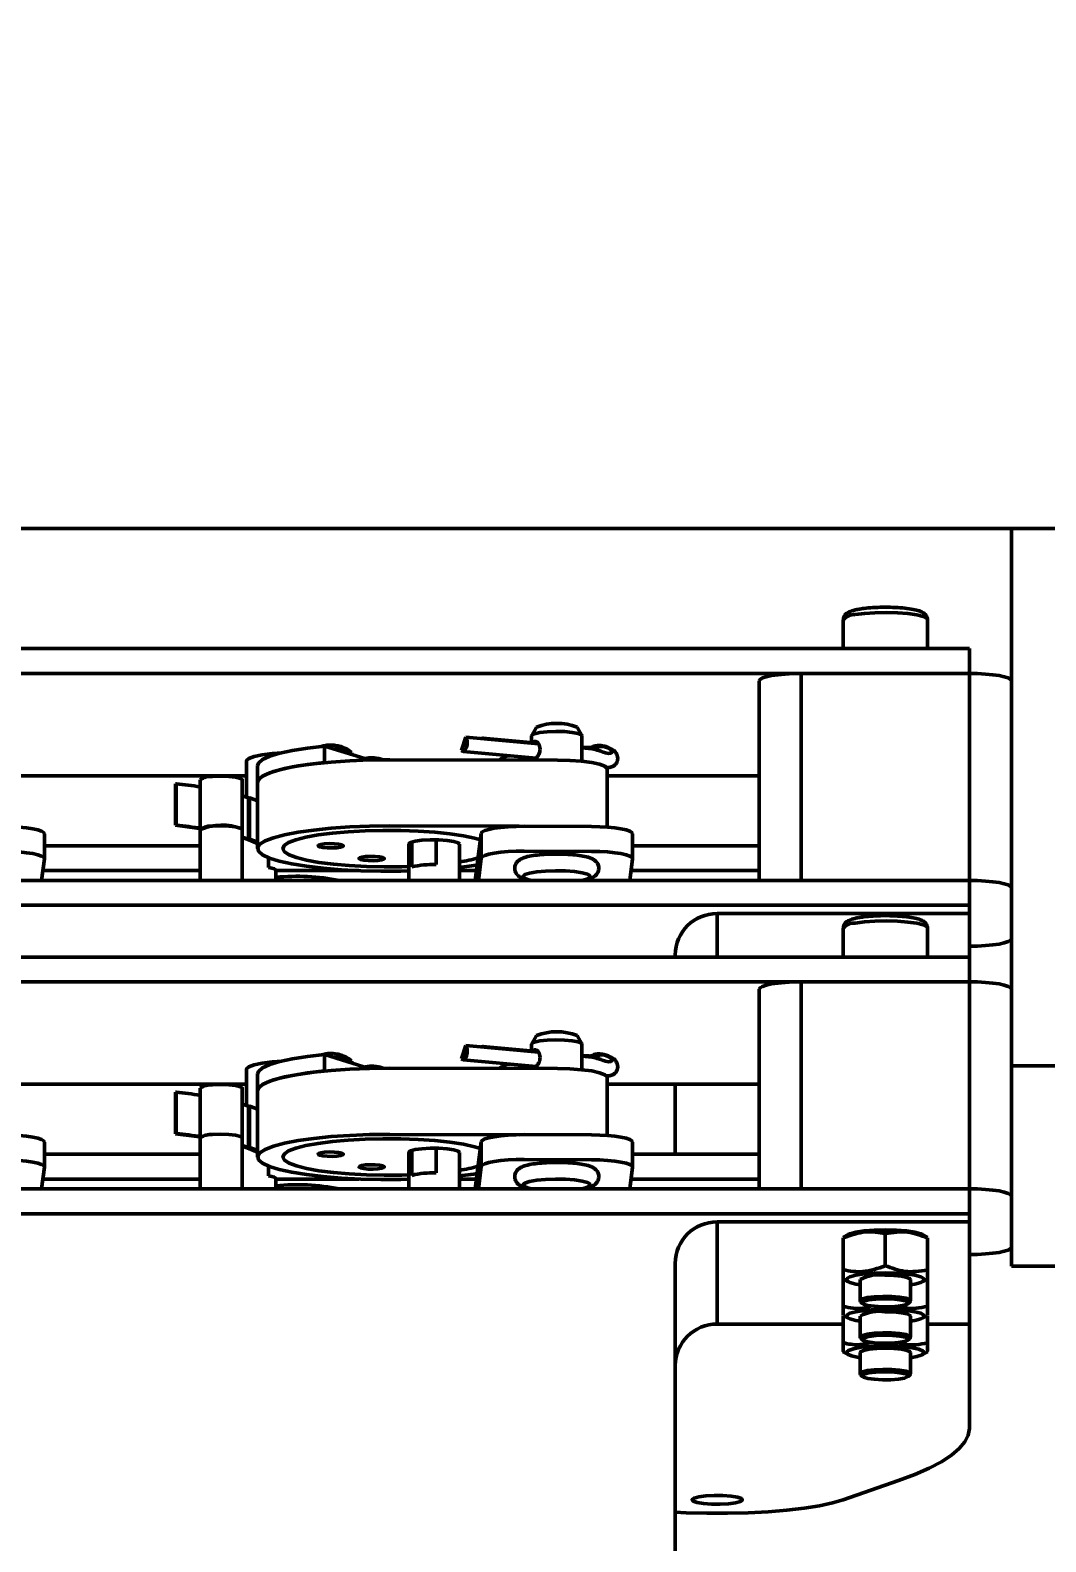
# Model space of a CAD drawing. Header units: millimetres. Extents: x 141 to 982, y 511 to 1105.
# Drawn here: x 727.1 to 767.3, y 941.3 to 1001.3 of the extents above; entities that cross this region are included whole.
import ezdxf

# ---------------------------------------------------------------- set-up
doc = ezdxf.new("R2010")
doc.units = ezdxf.units.MM
doc.header["$LTSCALE"] = 0.3
doc.layers.add('尺寸线', color=6, linetype='Continuous', lineweight=18)
doc.layers.add('粗实线', color=7, linetype='Continuous', lineweight=50)
doc.styles.add('我的样式', font='romans.shx', dxfattribs={"height": 2.5, "bigfont": 'chineset.shx'})
doc.dimstyles.new('我的样式', dxfattribs={"dimtxt": 2.5, "dimasz": 2.5, "dimexe": 0.75, "dimexo": 0.625, "dimtad": 1, "dimdec": 1, "dimlfac": 3, "dimdsep": 46, "dimtxsty": '我的样式', "dimcen": 2.5, "dimclrd": 256, "dimclre": 256, "dimclrt": 256, "dimadec": 0, "dimazin": 0, "dimtp": 0.018, "dimtm": 0.018, "dimtfac": 1, "dimtdec": 1, "dimtmove": 0, "dimatfit": 3, "dimfxl": 1, "dimlwd": 18, "dimlwe": 18, "dimarcsym": 0})

# ---------------------------------------------------------------- blocks, each defined once
blk = doc.blocks.new('*D20')
at = {"layer": 'Defpoints', "color": 0, "transparency": 16777216}
for p in [(764.312, 1052.44), (787.645, 891.505), (822.7, 891.505)]:
    blk.add_point(p, dxfattribs=at)
at = {"layer": '尺寸线', "linetype": 'Continuous', "lineweight": 18, "transparency": 16777216}
for p, q in [((764.937, 1052.44), (823.45, 1052.44)), ((822.7, 1049.94), (822.7, 894.005)), ((788.27, 891.505), (823.45, 891.505))]:
    blk.add_line(p, q, dxfattribs=at)
at = {"layer": '尺寸线', "transparency": 16777216}
for points in [[(822.283, 1049.94), (823.116, 1049.94), (822.7, 1052.44)], [(822.283, 894.005), (823.116, 894.005), (822.7, 891.505)]]:
    blk.add_solid(points, dxfattribs=at)
at = {"layer": '尺寸线', "transparency": 16777216, "insert": (820.825, 971.52), "char_height": 2.5, "attachment_point": 5, "rotation": 90, "style": '我的样式'}
blk.add_mtext('482.8', dxfattribs=at)

msp = doc.modelspace()

# ---------------------------------------------------------------- linework, layer by layer
at = {"layer": '粗实线'}
for p, q in [((780.978, 981.505), (620.978, 981.505)), ((765.978, 981.505), (765.978, 963.235)), ((759.312, 977.88), (759.312, 976.736)), ((762.645, 976.736), (762.645, 977.88)), ((627.645, 976.736), (764.312, 976.736)), ((764.312, 976.736), (764.312, 975.751)), ((627.645, 975.751), (764.312, 975.751)), ((757.645, 975.751), (757.645, 967.544)), ((757.645, 975.751), (764.312, 975.751)), ((764.312, 967.544), (764.312, 975.751)), ((755.978, 967.544), (755.978, 975.462)), ((746.949, 973.28), (746.949, 973.015)), ((747.145, 973.622), (746.954, 973.297)), ((748.943, 973.297), (748.752, 973.622)), ((748.949, 972.267), (748.949, 973.28)), ((738.738, 972.874), (738.738, 972.217)), ((738.738, 972.874), (740.51, 972.321)), ((744.175, 972.693), (744.339, 973.225)), ((747.226, 972.962), (744.339, 973.225)), ((747.2, 972.992), (745.022, 973.19)), ((747.226, 972.962), (745.077, 973.158)), ((749.157, 972.815), (748.949, 972.834)), ((749.212, 972.782), (748.949, 972.806)), ((735.645, 972.278), (735.645, 970.85)), ((736.086, 972.09), (736.086, 971.433)), ((739.819, 972.537), (739.819, 972.603)), ((741.327, 972.33), (747.977, 972.314)), ((744.23, 972.66), (747.127, 972.397)), ((746.949, 972.413), (746.949, 972.316)), ((735.645, 971.699), (726.621, 971.699)), ((733.812, 971.533), (733.812, 969.563)), ((735.478, 969.563), (735.478, 971.533)), ((749.949, 969.659), (749.949, 971.967)), ((755.978, 971.699), (749.949, 971.699)), ((732.858, 971.382), (732.822, 971.372)), ((732.822, 971.372), (732.822, 969.731)), ((732.858, 971.382), (732.858, 969.741)), ((735.727, 970.823), (735.478, 970.902)), ((736.086, 971.433), (736.086, 968.807)), ((735.757, 970.825), (735.727, 970.823)), ((735.727, 970.823), (735.727, 969.181)), ((735.757, 970.825), (735.757, 969.184)), ((732.858, 969.741), (732.822, 969.731)), ((741.327, 969.704), (746.453, 969.692)), ((746.661, 969.693), (749.327, 969.682)), ((727.628, 968.408), (727.628, 969.393)), ((733.812, 969.563), (733.812, 967.544)), ((735.456, 969.596), (735.478, 969.563)), ((735.478, 967.544), (735.478, 969.563)), ((735.727, 969.181), (735.478, 969.261)), ((735.757, 969.184), (735.727, 969.181)), ((743.164, 968.173), (743.164, 969.158)), ((744.712, 967.544), (744.957, 969.41)), ((744.957, 968.425), (744.957, 969.41)), ((750.956, 968.408), (750.956, 969.393)), ((727.628, 968.918), (733.812, 968.918)), ((742.087, 968.985), (742.087, 967.544)), ((742.199, 968.08), (742.199, 969.064)), ((744.087, 967.544), (744.087, 968.985)), ((746.661, 968.708), (749.327, 968.698)), ((750.956, 968.918), (755.978, 968.918)), ((727.628, 968.401), (727.513, 967.544)), ((727.565, 967.933), (733.812, 967.933)), ((736.516, 968.062), (736.516, 968.449)), ((736.812, 967.544), (736.812, 967.952)), ((736.812, 967.933), (740.093, 967.933)), ((744.087, 967.933), (744.312, 967.933)), ((744.312, 967.933), (744.763, 967.933)), ((744.841, 967.544), (744.957, 968.425)), ((750.955, 968.402), (750.843, 967.544)), ((750.894, 967.933), (755.978, 967.933)), ((627.645, 967.544), (764.312, 967.544)), ((757.645, 967.544), (764.312, 967.544)), ((764.312, 967.544), (764.312, 966.56)), ((764.312, 966.56), (627.645, 966.56)), ((754.312, 966.231), (764.312, 966.231)), ((754.312, 966.231), (754.312, 964.509)), ((764.312, 966.231), (764.312, 966.56)), ((764.312, 966.231), (764.312, 964.509)), ((759.312, 965.654), (759.312, 964.509)), ((759.312, 965.602), (759.312, 964.509)), ((762.645, 964.509), (762.645, 965.654)), ((762.645, 965.602), (762.645, 964.509)), ((627.645, 964.509), (764.312, 964.509)), ((752.645, 964.509), (752.645, 964.59)), ((764.312, 964.509), (764.312, 963.524)), ((627.645, 963.524), (764.312, 963.524)), ((755.978, 955.318), (755.978, 963.235)), ((757.645, 963.524), (757.645, 955.318)), ((757.645, 963.524), (764.312, 963.524)), ((764.312, 955.318), (764.312, 963.524)), ((765.978, 963.235), (765.978, 955.028)), ((747.145, 961.396), (746.954, 961.071)), ((748.943, 961.071), (748.752, 961.396)), ((744.175, 960.466), (744.339, 960.998)), ((747.226, 960.735), (744.339, 960.998)), ((747.2, 960.766), (745.022, 960.964)), ((747.226, 960.735), (745.077, 960.931)), ((746.949, 961.053), (746.949, 960.789)), ((748.949, 960.041), (748.949, 961.053)), ((738.738, 960.647), (738.738, 959.99)), ((738.738, 960.647), (740.51, 960.094)), ((739.819, 960.31), (739.819, 960.376)), ((741.327, 960.104), (747.977, 960.087)), ((744.23, 960.433), (747.127, 960.17)), ((746.949, 960.186), (746.949, 960.09)), ((749.157, 960.588), (748.949, 960.607)), ((749.212, 960.555), (748.949, 960.579)), ((769.312, 960.199), (765.978, 960.199)), ((735.645, 960.051), (735.645, 958.624)), ((736.086, 959.863), (736.086, 959.207)), ((749.949, 957.432), (749.949, 959.74)), ((735.645, 959.473), (726.621, 959.473)), ((732.858, 959.155), (732.822, 959.146)), ((732.822, 959.146), (732.822, 957.504)), ((732.858, 959.155), (732.858, 957.514)), ((733.812, 959.306), (733.812, 957.336)), ((735.478, 957.336), (735.478, 959.306)), ((736.086, 959.207), (736.086, 956.58)), ((755.978, 959.473), (749.949, 959.473)), ((752.645, 956.691), (752.645, 959.473)), ((735.727, 958.596), (735.478, 958.676)), ((735.757, 958.599), (735.727, 958.596)), ((735.727, 958.596), (735.727, 956.955)), ((735.757, 958.599), (735.757, 956.957)), ((727.628, 956.181), (727.628, 957.166)), ((732.858, 957.514), (732.822, 957.504)), ((733.812, 957.336), (733.812, 955.318)), ((735.456, 957.37), (735.478, 957.336)), ((735.478, 955.318), (735.478, 957.336)), ((741.327, 957.478), (746.453, 957.465)), ((744.712, 955.318), (744.957, 957.183)), ((744.957, 956.199), (744.957, 957.183)), ((746.661, 957.466), (749.327, 957.456)), ((750.956, 956.182), (750.956, 957.166)), ((727.628, 956.691), (733.812, 956.691)), ((735.727, 956.955), (735.478, 957.034)), ((735.757, 956.957), (735.727, 956.955)), ((742.087, 956.758), (742.087, 955.318)), ((742.199, 955.853), (742.199, 956.838)), ((743.164, 955.946), (743.164, 956.931)), ((744.087, 955.318), (744.087, 956.758)), ((746.661, 956.481), (749.327, 956.471)), ((750.956, 956.691), (755.978, 956.691)), ((727.628, 956.175), (727.513, 955.318)), ((736.516, 955.836), (736.516, 956.222)), ((744.841, 955.318), (744.957, 956.199)), ((750.955, 956.175), (750.843, 955.318)), ((627.645, 955.318), (764.312, 955.318)), ((727.565, 955.706), (733.812, 955.706)), ((736.812, 955.318), (736.812, 955.725)), ((736.812, 955.706), (740.093, 955.706)), ((744.087, 955.706), (744.312, 955.706)), ((744.312, 955.706), (744.763, 955.706)), ((750.894, 955.706), (755.978, 955.706)), ((757.645, 955.318), (764.312, 955.318)), ((764.312, 955.318), (764.312, 954.333)), ((765.978, 955.028), (765.978, 954.069)), ((764.312, 954.333), (627.645, 954.333)), ((764.312, 954.004), (764.312, 954.333)), ((754.312, 954.004), (764.312, 954.004)), ((754.312, 954.004), (754.312, 949.953)), ((759.51, 953.507), (759.312, 953.4)), ((760.978, 953.542), (760.978, 952.271)), ((762.645, 953.4), (762.446, 953.507)), ((764.312, 954.004), (764.312, 949.953)), ((765.978, 954.069), (765.978, 952.252)), ((759.312, 953.375), (759.312, 952.103)), ((762.645, 953.375), (762.645, 952.103)), ((752.645, 923.147), (752.645, 952.363)), ((759.312, 951.744), (759.51, 951.637)), ((759.312, 951.744), (759.312, 950.656)), ((759.978, 951.719), (759.978, 950.882)), ((761.978, 950.882), (761.978, 951.719)), ((762.446, 951.637), (762.645, 951.744)), ((762.645, 951.744), (762.645, 950.656)), ((769.312, 952.252), (765.978, 952.252)), ((759.994, 950.851), (760.076, 950.771)), ((761.881, 950.771), (761.963, 950.851)), ((754.312, 949.953), (759.312, 949.953)), ((759.312, 950.297), (759.51, 950.19)), ((759.312, 950.297), (759.312, 949.209)), ((759.978, 950.272), (759.978, 949.435)), ((761.978, 949.435), (761.978, 950.272)), ((762.446, 950.19), (762.645, 950.297)), ((762.645, 950.297), (762.645, 949.209)), ((762.645, 949.953), (764.312, 949.953)), ((764.312, 949.953), (764.312, 945.819)), ((759.994, 949.404), (760.076, 949.324)), ((761.881, 949.324), (761.963, 949.404)), ((759.299, 948.857), (759.51, 948.743)), ((759.978, 948.825), (759.978, 947.987)), ((761.978, 947.987), (761.978, 948.825)), ((762.446, 948.743), (762.661, 948.859)), ((759.994, 947.957), (760.076, 947.877)), ((761.881, 947.877), (761.963, 947.957)), ((761.496, 943.748), (759.312, 942.989))]:
    msp.add_line(p, q, dxfattribs=at)
at = {"layer": '粗实线', "flags": 128}
for points in [[(762.645, 977.88), (762.618, 977.933), (762.476, 978.008), (762.223, 978.073), (761.877, 978.124), (761.465, 978.157), (761.017, 978.17), (760.566, 978.161), (760.146, 978.131), (759.787, 978.083)], [(755.978, 975.462), (756.01, 975.518), (756.105, 975.572), (756.259, 975.622), (756.466, 975.666), (756.719, 975.702), (757.007, 975.729), (757.32, 975.746), (757.645, 975.751)], [(764.312, 975.751), (764.637, 975.746), (764.949, 975.729), (765.237, 975.702), (765.49, 975.666), (765.697, 975.622), (765.851, 975.572), (765.946, 975.518), (765.978, 975.462)], [(748.949, 973.28), (748.925, 973.317), (748.793, 973.373), (748.559, 973.417), (748.251, 973.445), (747.907, 973.453), (747.568, 973.44), (747.275, 973.408), (747.063, 973.36), (746.957, 973.303), (746.949, 973.28)], [(736.086, 972.09), (736.123, 972.197), (736.283, 972.335), (736.565, 972.467), (736.963, 972.59), (737.466, 972.7), (738.063, 972.796), (738.738, 972.874)], [(744.339, 973.225), (744.376, 973.152), (744.394, 973.05), (744.392, 972.934), (744.369, 972.822), (744.329, 972.731), (744.279, 972.674), (744.224, 972.661), (744.175, 972.693)], [(745.077, 973.158), (745.028, 973.19), (744.974, 973.176), (744.963, 973.168)], [(749.595, 972.837), (749.665, 972.859), (749.77, 972.857), (749.891, 972.831), (750.008, 972.785), (750.098, 972.728), (750.145, 972.67), (750.142, 972.622), (750.088, 972.591), (749.994, 972.584), (749.876, 972.602), (749.755, 972.642)], [(735.645, 972.278), (735.649, 972.299), (735.741, 972.385), (735.954, 972.463), (736.272, 972.531), (736.677, 972.582), (737.039, 972.609)], [(736.086, 971.433), (736.089, 971.465), (736.179, 971.603), (736.39, 971.737), (736.719, 971.864), (737.155, 971.98), (737.69, 972.083), (738.311, 972.171), (739.002, 972.241), (739.747, 972.292), (740.528, 972.322), (741.327, 972.33)], [(736.086, 971.433), (736.123, 971.541), (736.283, 971.679), (736.565, 971.811), (736.963, 971.933), (737.466, 972.044), (738.063, 972.139), (738.738, 972.217)], [(741.052, 972.33), (741.006, 972.345), (740.942, 972.363)], [(747.977, 972.314), (748.472, 972.302), (748.934, 972.269), (749.334, 972.217), (749.648, 972.15), (749.856, 972.071), (749.946, 971.986), (749.949, 971.967)], [(735.478, 971.533), (735.478, 971.538), (735.403, 971.593), (735.213, 971.639), (734.937, 971.668), (734.616, 971.677), (734.299, 971.664)], [(736.086, 970.697), (735.987, 970.739), (735.757, 970.825)], [(726.001, 969.682), (726.325, 969.675), (726.635, 969.658), (726.92, 969.63), (727.167, 969.593), (727.369, 969.548), (727.516, 969.498), (727.604, 969.443), (727.628, 969.393)], [(733.832, 969.595), (733.684, 969.618), (732.822, 969.731)], [(735.478, 969.563), (735.478, 969.568), (735.403, 969.623), (735.213, 969.669), (734.937, 969.699), (734.616, 969.708), (734.299, 969.695)], [(742.087, 967.922), (741.765, 967.914), (740.965, 967.911), (740.172, 967.93), (739.405, 967.969), (738.682, 968.029), (738.021, 968.107), (737.437, 968.202), (736.945, 968.312), (736.556, 968.433), (736.28, 968.564), (736.123, 968.7), (736.089, 968.839), (736.179, 968.977), (736.39, 969.111), (736.719, 969.237), (737.155, 969.354), (737.69, 969.457), (738.311, 969.545), (739.002, 969.615), (739.747, 969.665), (740.528, 969.696), (741.327, 969.704), (741.327, 969.704)], [(744.957, 969.41), (744.996, 969.467), (745.098, 969.52), (745.259, 969.57), (745.472, 969.613), (745.729, 969.648), (746.021, 969.673), (746.335, 969.689), (746.661, 969.693)], [(749.327, 969.682), (749.651, 969.676), (749.962, 969.658), (750.246, 969.63), (750.494, 969.593), (750.696, 969.548), (750.843, 969.498), (750.931, 969.443), (750.956, 969.393)], [(736.086, 969.005), (735.668, 969.176), (735.478, 969.238)], [(736.086, 969.055), (735.987, 969.098), (735.757, 969.184)], [(742.087, 968.098), (741.805, 968.09), (741.099, 968.084), (740.397, 968.099), (739.72, 968.134), (739.088, 968.189), (738.517, 968.261), (738.025, 968.35), (737.626, 968.451), (737.332, 968.562), (737.15, 968.681), (737.086, 968.803), (737.142, 968.926), (737.316, 969.044), (737.604, 969.157), (737.997, 969.259), (738.483, 969.348), (739.049, 969.421), (739.678, 969.477), (740.352, 969.514), (741.053, 969.53), (741.759, 969.525), (742.451, 969.5), (743.108, 969.455), (743.712, 969.391), (744.245, 969.311), (744.692, 969.216), (744.923, 969.15)], [(742.087, 968.985), (742.087, 968.987), (742.153, 969.047), (742.331, 969.098), (742.6, 969.136), (742.929, 969.156), (743.276, 969.155), (743.6, 969.134), (743.863, 969.094), (744.032, 969.042), (744.087, 968.985)], [(727.628, 968.401), (727.604, 968.458), (727.516, 968.513), (727.369, 968.563), (727.167, 968.608), (726.92, 968.645), (726.635, 968.673), (726.325, 968.691), (726.001, 968.698)], [(739.229, 968.843), (739.043, 968.833), (738.849, 968.836), (738.675, 968.851), (738.549, 968.877), (738.489, 968.909), (738.505, 968.943), (738.594, 968.973), (738.742, 968.995), (738.928, 969.005), (739.122, 969.003), (739.296, 968.987), (739.422, 968.961), (739.482, 968.929), (739.466, 968.895), (739.378, 968.865), (739.229, 968.843)], [(740.365, 968.489), (740.55, 968.5), (740.745, 968.497), (740.918, 968.482), (741.045, 968.456), (741.105, 968.424), (741.089, 968.39), (741, 968.36), (740.851, 968.338), (740.666, 968.327), (740.471, 968.33), (740.298, 968.345), (740.171, 968.371), (740.111, 968.404), (740.127, 968.437), (740.216, 968.467), (740.365, 968.489)], [(746.661, 968.708), (746.335, 968.704), (746.021, 968.689), (745.729, 968.663), (745.472, 968.628), (745.259, 968.585), (745.098, 968.536), (744.996, 968.482), (744.957, 968.425)], [(750.955, 968.402), (750.931, 968.458), (750.843, 968.513), (750.696, 968.564), (750.494, 968.608), (750.246, 968.645), (749.962, 968.673), (749.651, 968.691), (749.327, 968.698)], [(736.516, 968.062), (736.648, 968.038), (736.744, 968.009), (736.799, 967.977), (736.812, 967.952)], [(744.792, 968.154), (744.657, 968.132), (744.087, 968.057)], [(748.94, 967.544), (749.13, 967.592), (749.26, 967.657), (749.273, 967.726), (749.169, 967.793), (748.956, 967.851), (748.653, 967.896), (748.289, 967.923), (747.893, 967.931), (747.503, 967.917), (747.153, 967.885), (746.873, 967.836), (746.688, 967.775), (746.616, 967.707), (746.662, 967.638), (746.822, 967.575), (746.957, 967.544)], [(765.978, 967.255), (765.946, 967.311), (765.851, 967.366), (765.697, 967.416), (765.49, 967.46), (765.237, 967.496), (764.949, 967.522), (764.637, 967.539), (764.312, 967.544)], [(762.645, 965.654), (762.618, 965.706), (762.476, 965.781), (762.223, 965.846), (761.877, 965.897), (761.465, 965.93), (761.017, 965.943), (760.566, 965.934), (760.146, 965.904), (759.787, 965.856)], [(764.312, 964.94), (764.637, 964.945), (764.949, 964.962), (765.237, 964.988), (765.49, 965.024), (765.697, 965.068), (765.851, 965.118), (765.946, 965.173), (765.978, 965.229)], [(755.978, 963.235), (756.01, 963.291), (756.105, 963.346), (756.259, 963.396), (756.466, 963.44), (756.719, 963.476), (757.007, 963.502), (757.32, 963.519), (757.645, 963.524)], [(764.312, 963.524), (764.637, 963.519), (764.949, 963.502), (765.237, 963.476), (765.49, 963.44), (765.697, 963.396), (765.851, 963.346), (765.946, 963.291), (765.978, 963.235)], [(744.339, 960.998), (744.376, 960.925), (744.394, 960.823), (744.392, 960.707), (744.369, 960.595), (744.329, 960.504), (744.279, 960.447), (744.224, 960.434), (744.175, 960.466)], [(745.077, 960.931), (745.028, 960.963), (744.974, 960.95), (744.963, 960.941)], [(748.949, 961.053), (748.925, 961.09), (748.793, 961.146), (748.559, 961.191), (748.251, 961.218), (747.907, 961.226), (747.568, 961.214), (747.275, 961.181), (747.063, 961.133), (746.957, 961.076), (746.949, 961.053)], [(735.645, 960.051), (735.649, 960.072), (735.741, 960.158), (735.954, 960.237), (736.272, 960.304), (736.677, 960.355), (737.039, 960.382)], [(736.086, 959.863), (736.123, 959.971), (736.283, 960.109), (736.565, 960.241), (736.963, 960.363), (737.466, 960.474), (738.063, 960.569), (738.738, 960.647)], [(736.086, 959.207), (736.089, 959.238), (736.179, 959.376), (736.39, 959.51), (736.719, 959.637), (737.155, 959.753), (737.69, 959.856), (738.311, 959.944), (739.002, 960.014), (739.747, 960.065), (740.528, 960.095), (741.327, 960.104)], [(741.052, 960.103), (741.006, 960.118), (740.942, 960.137)], [(747.977, 960.087), (748.472, 960.075), (748.934, 960.042), (749.334, 959.99), (749.648, 959.923), (749.856, 959.844), (749.946, 959.759), (749.949, 959.74)], [(749.595, 960.61), (749.665, 960.633), (749.77, 960.63), (749.891, 960.604), (750.008, 960.558), (750.098, 960.501), (750.145, 960.443), (750.142, 960.395), (750.088, 960.364), (749.994, 960.358), (749.876, 960.376), (749.755, 960.415)], [(736.086, 959.207), (736.123, 959.314), (736.283, 959.452), (736.565, 959.584), (736.963, 959.707), (737.466, 959.817), (738.063, 959.912), (738.738, 959.99)], [(735.478, 959.306), (735.478, 959.311), (735.403, 959.366), (735.213, 959.412), (734.937, 959.442), (734.616, 959.451), (734.299, 959.438)], [(736.086, 958.47), (735.987, 958.512), (735.757, 958.599)], [(726.001, 957.456), (726.325, 957.449), (726.635, 957.431), (726.92, 957.403), (727.167, 957.366), (727.369, 957.321), (727.516, 957.271), (727.604, 957.216), (727.628, 957.166)], [(733.832, 957.368), (733.684, 957.391), (732.822, 957.504)], [(735.478, 957.336), (735.478, 957.341), (735.403, 957.396), (735.213, 957.442), (734.937, 957.472), (734.616, 957.481), (734.299, 957.468)], [(742.087, 955.695), (741.765, 955.688), (740.965, 955.685), (740.172, 955.703), (739.405, 955.743), (738.682, 955.802), (738.021, 955.88), (737.437, 955.975), (736.945, 956.085), (736.556, 956.206), (736.28, 956.337), (736.123, 956.473), (736.089, 956.612), (736.179, 956.75), (736.39, 956.884), (736.719, 957.011), (737.155, 957.127), (737.69, 957.23), (738.311, 957.318), (739.002, 957.388), (739.747, 957.439), (740.528, 957.469), (741.327, 957.478), (741.327, 957.478)], [(742.087, 955.872), (741.805, 955.863), (741.099, 955.857), (740.397, 955.872), (739.72, 955.908), (739.088, 955.962), (738.517, 956.035), (738.025, 956.123), (737.626, 956.224), (737.332, 956.336), (737.15, 956.454), (737.086, 956.576), (737.142, 956.699), (737.316, 956.818), (737.604, 956.93), (737.997, 957.032), (738.483, 957.121), (739.049, 957.194), (739.678, 957.25), (740.352, 957.287), (741.053, 957.303), (741.759, 957.299), (742.451, 957.273), (743.108, 957.228), (743.712, 957.165), (744.245, 957.084), (744.692, 956.989), (744.923, 956.923)], [(744.957, 957.183), (744.996, 957.24), (745.098, 957.294), (745.259, 957.343), (745.472, 957.386), (745.729, 957.421), (746.021, 957.447), (746.335, 957.462), (746.661, 957.466)], [(749.327, 957.456), (749.651, 957.449), (749.962, 957.431), (750.246, 957.403), (750.494, 957.366), (750.696, 957.322), (750.843, 957.271), (750.931, 957.216), (750.956, 957.166)], [(736.086, 956.778), (735.668, 956.949), (735.478, 957.011)], [(736.086, 956.828), (735.987, 956.871), (735.757, 956.957)], [(739.229, 956.617), (739.043, 956.606), (738.849, 956.609), (738.675, 956.624), (738.549, 956.65), (738.489, 956.682), (738.505, 956.716), (738.594, 956.746), (738.742, 956.768), (738.928, 956.779), (739.122, 956.776), (739.296, 956.76), (739.422, 956.735), (739.482, 956.702), (739.466, 956.669), (739.378, 956.638), (739.229, 956.617)], [(742.087, 956.758), (742.087, 956.761), (742.153, 956.82), (742.331, 956.872), (742.6, 956.91), (742.929, 956.929), (743.276, 956.928), (743.6, 956.907), (743.863, 956.867), (744.032, 956.815), (744.087, 956.758)], [(746.661, 956.481), (746.335, 956.477), (746.021, 956.462), (745.729, 956.436), (745.472, 956.401), (745.259, 956.358), (745.098, 956.309), (744.996, 956.255), (744.957, 956.199)], [(727.628, 956.175), (727.604, 956.231), (727.516, 956.286), (727.369, 956.337), (727.167, 956.381), (726.92, 956.418), (726.635, 956.446), (726.325, 956.464), (726.001, 956.471)], [(740.365, 956.263), (740.55, 956.273), (740.745, 956.27), (740.918, 956.255), (741.045, 956.229), (741.105, 956.197), (741.089, 956.163), (741, 956.133), (740.851, 956.111), (740.666, 956.101), (740.471, 956.103), (740.298, 956.119), (740.171, 956.144), (740.111, 956.177), (740.127, 956.21), (740.216, 956.241), (740.365, 956.263)], [(744.792, 955.927), (744.657, 955.906), (744.087, 955.83)], [(750.955, 956.175), (750.931, 956.232), (750.843, 956.286), (750.696, 956.337), (750.494, 956.381), (750.246, 956.418), (749.962, 956.446), (749.651, 956.464), (749.327, 956.471)], [(736.516, 955.836), (736.648, 955.811), (736.744, 955.782), (736.799, 955.75), (736.812, 955.725)], [(748.94, 955.318), (749.13, 955.365), (749.26, 955.43), (749.273, 955.499), (749.169, 955.566), (748.956, 955.624), (748.653, 955.669), (748.289, 955.696), (747.893, 955.704), (747.503, 955.691), (747.153, 955.658), (746.873, 955.609), (746.688, 955.548), (746.616, 955.48), (746.662, 955.412), (746.822, 955.348), (746.957, 955.318)], [(765.978, 955.028), (765.946, 955.085), (765.851, 955.139), (765.697, 955.189), (765.49, 955.233), (765.237, 955.269), (764.949, 955.296), (764.637, 955.312), (764.312, 955.318)], [(759.51, 953.507), (759.576, 953.537), (759.813, 953.601), (760.145, 953.651), (760.544, 953.683), (760.978, 953.693), (761.413, 953.683), (761.812, 953.651), (762.143, 953.601), (762.381, 953.537), (762.446, 953.507)], [(764.312, 952.713), (764.637, 952.718), (764.949, 952.735), (765.237, 952.762), (765.49, 952.798), (765.697, 952.841), (765.851, 952.892), (765.946, 952.946), (765.978, 953.002)], [(759.978, 951.515), (759.813, 951.543), (759.576, 951.607), (759.452, 951.681), (759.452, 951.757), (759.576, 951.83), (759.813, 951.894), (760.145, 951.944), (760.544, 951.976), (760.978, 951.986), (761.413, 951.976), (761.812, 951.944), (762.143, 951.894), (762.381, 951.83), (762.504, 951.757), (762.504, 951.681), (762.381, 951.607), (762.143, 951.543), (761.978, 951.515)], [(760.978, 951.892), (761.32, 951.882), (761.621, 951.852), (761.844, 951.805), (761.963, 951.749), (761.978, 951.719)], [(759.978, 950.068), (759.813, 950.096), (759.576, 950.16), (759.452, 950.234), (759.452, 950.31), (759.576, 950.383), (759.813, 950.447), (760.145, 950.497), (760.544, 950.528), (760.978, 950.539), (761.413, 950.528), (761.812, 950.497), (762.143, 950.447), (762.381, 950.383), (762.504, 950.31), (762.504, 950.234), (762.381, 950.16), (762.143, 950.096), (761.978, 950.068)], [(759.994, 950.851), (759.981, 950.895), (760.067, 950.953), (760.264, 951.003)], [(760.323, 950.911), (760.136, 950.862), (760.062, 950.805), (760.112, 950.747), (760.279, 950.697), (760.541, 950.66), (760.861, 950.642), (761.198, 950.645), (761.504, 950.669), (761.74, 950.711), (761.873, 950.765), (761.885, 950.823), (761.774, 950.878), (761.556, 950.923), (761.26, 950.951), (760.926, 950.958), (760.599, 950.944), (760.323, 950.911)], [(760.264, 951.003), (760.546, 951.038), (760.88, 951.054), (761.227, 951.05), (761.543, 951.025), (761.791, 950.983), (761.941, 950.928), (761.975, 950.868), (761.963, 950.851)], [(760.978, 950.445), (761.32, 950.435), (761.621, 950.405), (761.844, 950.358), (761.963, 950.302), (761.978, 950.272)], [(759.994, 949.404), (759.981, 949.448), (760.067, 949.506), (760.264, 949.556)], [(760.323, 949.464), (760.136, 949.415), (760.062, 949.358), (760.112, 949.3), (760.279, 949.249), (760.541, 949.213), (760.861, 949.195), (761.198, 949.198), (761.504, 949.222), (761.74, 949.264), (761.873, 949.318), (761.885, 949.376), (761.774, 949.431), (761.556, 949.476), (761.26, 949.504), (760.926, 949.511), (760.599, 949.497), (760.323, 949.464)], [(760.264, 949.556), (760.546, 949.591), (760.88, 949.607), (761.227, 949.603), (761.543, 949.578), (761.791, 949.536), (761.941, 949.481), (761.975, 949.421), (761.963, 949.404)], [(759.978, 948.621), (759.914, 948.631), (759.643, 948.691), (759.48, 948.761), (759.438, 948.837), (759.521, 948.912), (759.722, 948.98), (760.025, 949.035), (760.405, 949.073), (760.832, 949.091), (761.27, 949.087), (761.685, 949.062), (762.042, 949.018), (762.313, 948.958)], [(759.978, 948.825), (759.993, 948.855), (760.112, 948.911), (760.335, 948.958), (760.636, 948.988), (760.978, 948.998), (761.32, 948.988), (761.621, 948.958), (761.844, 948.911), (761.963, 948.855), (761.978, 948.825)], [(762.313, 948.958), (762.476, 948.888), (762.518, 948.812), (762.435, 948.737), (762.234, 948.669), (761.978, 948.621)], [(759.994, 947.957), (759.981, 948.001), (760.067, 948.059), (760.264, 948.109)], [(760.264, 948.109), (760.546, 948.144), (760.88, 948.16), (761.227, 948.156), (761.543, 948.131), (761.791, 948.089), (761.941, 948.034), (761.975, 947.974), (761.963, 947.957)], [(760.323, 948.017), (760.136, 947.968), (760.062, 947.911), (760.112, 947.853), (760.279, 947.802), (760.541, 947.765), (760.861, 947.748), (761.198, 947.751), (761.504, 947.775), (761.74, 947.817), (761.873, 947.871), (761.885, 947.929), (761.774, 947.984), (761.556, 948.029), (761.26, 948.057), (760.926, 948.064), (760.599, 948.05), (760.323, 948.017)], [(764.312, 945.819), (764.267, 945.551), (764.133, 945.283), (763.909, 945.018), (763.598, 944.755), (763.2, 944.496), (762.715, 944.241), (762.147, 943.991), (761.496, 943.748)], [(759.312, 942.989), (758.889, 942.866), (758.368, 942.756), (757.758, 942.659), (757.073, 942.579), (756.328, 942.518), (755.539, 942.476), (754.724, 942.455), (753.899, 942.455), (753.084, 942.476), (752.645, 942.497)], [(753.583, 943.108), (753.392, 943.058), (753.313, 942.999), (753.354, 942.939), (753.511, 942.885), (753.764, 942.844), (754.083, 942.82), (754.43, 942.817), (754.762, 942.834), (755.04, 942.87), (755.231, 942.921), (755.31, 942.98), (755.269, 943.04), (755.112, 943.093), (754.859, 943.135), (754.54, 943.158), (754.193, 943.162), (753.861, 943.144), (753.583, 943.108)]]:
    msp.add_lwpolyline(points, dxfattribs=at)
at = {"layer": '粗实线'}
for centre, radius, start, end in [((759.744, 977.524), 0.56, 85.58448, 140.53239), ((747.949, 971.571), 2.203, 68.61389, 111.38611), ((738.805, 972.23), 0.657, 95.00445, 105.94813), ((738.93, 972.222), 0.688, 91.8045, 105.39676), ((738.986, 971.578), 1.333, 86.64122, 94.91198), ((739.036, 972.303), 0.606, 74.24115, 88.71949), ((739.28, 971.71), 1.043, 58.90372, 97.12587), ((739.168, 972.282), 0.606, 74.24104, 88.72052), ((739.148, 972.146), 0.742, 75.60104, 85.87533), ((738.986, 971.578), 1.333, 52.43546, 75.49436), ((749.32, 973.389), 0.617, 259.94778, 296.51849), ((749.02, 970.909), 1.882, 67.0128, 84.1631), ((740.43, 971.707), 0.674, 95.07693, 97.8622), ((740.553, 971.716), 0.687, 91.80386, 105.3982), ((740.608, 971.073), 1.333, 86.64122, 94.91198), ((740.659, 971.798), 0.606, 74.24104, 88.72052), ((740.79, 971.776), 0.606, 74.24275, 88.71881), ((740.77, 971.641), 0.742, 75.60107, 85.87539), ((746.152, 971.723), 0.773, 95.939, 129.5442), ((734.215, 971.006), 0.664, 82.75356, 127.46551), ((730.153, 947.386), 24.148, 81.28604, 83.56823), ((730.17, 945.874), 24.018, 81.18029, 83.57267), ((734.675, 967.547), 2.193, 69.13849, 113.18012), ((734.215, 969.036), 0.664, 82.75356, 127.46551), ((743.011, 964.72), 3.457, 87.45836, 103.59386), ((743.143, 974.49), 6.285, 278.64144, 285.56358), ((743.197, 974.236), 6.025, 278.49195, 285.71306), ((737.635, 959.016), 8.693, 78.83526, 95.43454), ((754.299, 964.577), 1.654, 89.56483, 179.55811), ((759.744, 965.298), 0.56, 85.58452, 140.53211), ((747.949, 959.344), 2.203, 68.61388, 111.38612), ((738.93, 959.995), 0.687, 91.80383, 105.39743), ((738.986, 959.351), 1.333, 86.64122, 94.91198), ((739.036, 960.077), 0.606, 74.24193, 88.71917), ((738.805, 960.003), 0.657, 95.00309, 105.94949), ((739.28, 959.483), 1.043, 58.90372, 97.12587), ((739.168, 960.055), 0.606, 74.24148, 88.71962), ((739.148, 959.92), 0.742, 75.60014, 85.87571), ((738.986, 959.351), 1.333, 52.43546, 75.49436), ((740.431, 959.471), 0.683, 95.09604, 97.84309), ((740.553, 959.489), 0.687, 91.80416, 105.39747), ((740.608, 958.846), 1.333, 86.64122, 94.91198), ((740.659, 959.571), 0.606, 74.24107, 88.72003), ((740.79, 959.55), 0.606, 74.24163, 88.71993), ((740.77, 959.414), 0.742, 75.60107, 85.87539), ((746.152, 959.496), 0.773, 95.939, 129.5442), ((749.32, 961.163), 0.617, 259.94765, 296.51881), ((749.02, 958.683), 1.882, 67.01269, 84.1632), ((730.154, 935.164), 24.144, 81.28582, 83.56845), ((734.215, 958.779), 0.664, 82.75359, 127.46535), ((730.169, 933.643), 24.022, 81.18057, 83.57246), ((734.215, 956.809), 0.664, 82.75371, 127.46523), ((743.011, 952.493), 3.457, 87.45826, 103.59393), ((743.143, 962.263), 6.284, 278.64117, 285.56371), ((743.197, 962.009), 6.025, 278.49197, 285.71291), ((737.635, 946.789), 8.693, 78.83525, 95.43453), ((754.299, 952.35), 1.654, 89.5648, 179.55811), ((760.728, 950.364), 1.548, 80.71669, 118.98544), ((754.299, 948.299), 1.654, 89.56481, 179.55811), ((760.728, 948.917), 1.548, 80.71664, 118.9855)]:
    msp.add_arc(centre, radius, start, end, dxfattribs=at)
for points, knots in [([(759.922, 978.299), (759.873, 978.289), (759.723, 978.26), (759.563, 978.209), (759.428, 978.129), (759.329, 978.021), (759.32, 977.923), (759.316, 977.881)], [0, 0, 0, 0, 0.166233, 0.507236, 0.703168, 0.872297, 1, 1, 1, 1]), ([(762.644, 977.876), (762.644, 977.878), (762.657, 977.927), (762.613, 978.027), (762.534, 978.124), (762.423, 978.193), (762.263, 978.252), (762.01, 978.308), (761.67, 978.35), (761.28, 978.374), (760.875, 978.379), (760.48, 978.365), (760.157, 978.336), (759.989, 978.309), (759.922, 978.299)], [0, 0, 0, 0, 0.0021104, 0.0562137, 0.1037065, 0.1645235, 0.2540651, 0.3654824, 0.4823149, 0.5943862, 0.7051092, 0.8156492, 0.926611, 1, 1, 1, 1]), ([(747.286, 972.753), (747.283, 972.715), (747.277, 972.638), (747.233, 972.528), (747.173, 972.436), (747.106, 972.371), (747.047, 972.342), (747.004, 972.355), (746.982, 972.379), (746.977, 972.407), (746.976, 972.41)], [0, 0, 0, 0, 0.1383874, 0.2765533, 0.4203738, 0.5684751, 0.7106917, 0.8465847, 0.9844421, 1, 1, 1, 1]), ([(747.013, 973.009), (747.024, 973.025), (747.048, 973.058), (747.104, 973.063), (747.167, 973.035), (747.227, 972.97), (747.276, 972.874), (747.283, 972.794), (747.286, 972.753)], [0, 0, 0, 0, 0.140315, 0.307707, 0.471776, 0.642456, 0.821025, 1, 1, 1, 1]), ([(749.349, 972.822), (749.35, 972.822), (749.355, 972.825), (749.329, 972.815), (749.266, 972.809), (749.196, 972.813), (749.157, 972.815)], [0, 0, 0, 0, 0.047458, 0.322306, 0.630745, 1, 1, 1, 1]), ([(749.883, 972.022), (749.951, 972.021), (750.074, 972.019), (750.224, 972.089), (750.323, 972.195), (750.371, 972.319), (750.369, 972.445), (750.328, 972.557), (750.256, 972.655), (750.137, 972.752), (749.965, 972.836), (749.753, 972.892), (749.567, 972.902), (749.426, 972.87), (749.359, 972.828), (749.34, 972.816)], [0, 0, 0, 0, 0.106145, 0.188396, 0.253623, 0.318072, 0.381432, 0.437941, 0.497128, 0.572747, 0.681298, 0.774196, 0.877987, 0.965044, 1, 1, 1, 1]), ([(748.016, 968.59), (747.983, 968.591), (747.822, 968.595), (747.527, 968.583), (747.164, 968.555), (746.847, 968.506), (746.631, 968.447), (746.475, 968.372), (746.354, 968.269), (746.279, 968.111), (746.28, 967.944), (746.343, 967.807), (746.44, 967.709), (746.561, 967.638), (746.705, 967.585), (746.847, 967.557), (746.916, 967.544)], [0, 0, 0, 0, 0.026152, 0.131296, 0.236899, 0.344265, 0.45723, 0.524145, 0.58604, 0.638663, 0.689551, 0.737344, 0.783057, 0.840395, 0.922495, 1, 1, 1, 1]), ([(749.235, 967.604), (749.275, 967.619), (749.367, 967.653), (749.491, 967.73), (749.596, 967.875), (749.628, 968.045), (749.584, 968.2), (749.496, 968.313), (749.387, 968.392), (749.233, 968.458), (749.008, 968.514), (748.684, 968.559), (748.348, 968.586), (748.114, 968.589), (748.016, 968.59)], [0, 0, 0, 0, 0.068447, 0.155097, 0.217722, 0.277346, 0.337614, 0.390072, 0.449033, 0.531047, 0.662512, 0.782249, 0.90769, 1, 1, 1, 1]), ([(748.977, 967.544), (749.032, 967.554), (749.128, 967.57), (749.202, 967.593), (749.235, 967.604)], [0, 0, 0, 0, 0.565072, 1, 1, 1, 1]), ([(759.922, 966.072), (759.873, 966.062), (759.723, 966.033), (759.563, 965.982), (759.428, 965.902), (759.329, 965.794), (759.32, 965.696), (759.316, 965.654)], [0, 0, 0, 0, 0.166233, 0.507235, 0.703166, 0.872296, 1, 1, 1, 1]), ([(762.644, 965.649), (762.644, 965.651), (762.657, 965.7), (762.613, 965.8), (762.534, 965.897), (762.423, 965.966), (762.263, 966.025), (762.01, 966.081), (761.67, 966.123), (761.28, 966.148), (760.875, 966.152), (760.48, 966.138), (760.157, 966.109), (759.989, 966.083), (759.922, 966.072)], [0, 0, 0, 0, 0.002111, 0.056215, 0.103706, 0.164523, 0.254065, 0.365483, 0.482315, 0.594387, 0.70511, 0.81565, 0.926611, 1, 1, 1, 1]), ([(747.013, 960.783), (747.024, 960.798), (747.048, 960.831), (747.104, 960.837), (747.167, 960.808), (747.227, 960.743), (747.276, 960.647), (747.283, 960.567), (747.286, 960.527)], [0, 0, 0, 0, 0.14032, 0.307712, 0.47178, 0.64246, 0.821023, 1, 1, 1, 1]), ([(747.286, 960.527), (747.283, 960.488), (747.277, 960.411), (747.233, 960.302), (747.173, 960.209), (747.106, 960.144), (747.047, 960.116), (747.004, 960.128), (746.982, 960.153), (746.977, 960.181), (746.976, 960.184)], [0, 0, 0, 0, 0.138387, 0.276553, 0.420374, 0.568475, 0.710696, 0.846589, 0.984447, 1, 1, 1, 1]), ([(749.349, 960.595), (749.35, 960.596), (749.355, 960.599), (749.329, 960.589), (749.266, 960.582), (749.196, 960.586), (749.157, 960.588)], [0, 0, 0, 0, 0.047458, 0.322294, 0.630744, 1, 1, 1, 1]), ([(749.883, 959.795), (749.951, 959.794), (750.074, 959.792), (750.224, 959.863), (750.323, 959.968), (750.371, 960.092), (750.369, 960.218), (750.328, 960.33), (750.256, 960.428), (750.137, 960.526), (749.965, 960.61), (749.753, 960.665), (749.567, 960.675), (749.431, 960.645), (749.367, 960.606), (749.351, 960.597)], [0, 0, 0, 0, 0.1061448, 0.1883968, 0.253623, 0.3180714, 0.3814316, 0.4379408, 0.4971275, 0.5727473, 0.6812978, 0.7741963, 0.8779864, 0.9650437, 0.9928119, 0.9928119, 0.9928119, 0.9928119]), ([(748.016, 956.363), (747.983, 956.364), (747.822, 956.368), (747.527, 956.357), (747.164, 956.328), (746.847, 956.279), (746.631, 956.22), (746.475, 956.145), (746.354, 956.042), (746.279, 955.884), (746.28, 955.718), (746.343, 955.58), (746.44, 955.482), (746.561, 955.411), (746.705, 955.358), (746.847, 955.331), (746.916, 955.318)], [0, 0, 0, 0, 0.026152, 0.131296, 0.2369, 0.344265, 0.457231, 0.524146, 0.58604, 0.638663, 0.689551, 0.737344, 0.783057, 0.840395, 0.922495, 1, 1, 1, 1]), ([(749.235, 955.377), (749.275, 955.392), (749.367, 955.426), (749.491, 955.503), (749.596, 955.648), (749.628, 955.818), (749.584, 955.973), (749.496, 956.086), (749.387, 956.165), (749.233, 956.231), (749.008, 956.287), (748.684, 956.333), (748.348, 956.359), (748.114, 956.362), (748.016, 956.363)], [0, 0, 0, 0, 0.068447, 0.155097, 0.217721, 0.277346, 0.337614, 0.390072, 0.449033, 0.531046, 0.662511, 0.782249, 0.90769, 1, 1, 1, 1]), ([(748.977, 955.318), (749.032, 955.327), (749.128, 955.343), (749.202, 955.367), (749.235, 955.377)], [0, 0, 0, 0, 0.565072, 1, 1, 1, 1]), ([(759.312, 953.375), (759.609, 953.481), (760.166, 953.68), (760.72, 953.586), (760.978, 953.542)], [0, 0, 0, 0, 0.534716, 1, 1, 1, 1]), ([(760.978, 953.542), (761.276, 953.589), (761.833, 953.676), (762.387, 953.471), (762.645, 953.375)], [0, 0, 0, 0, 0.534716, 1, 1, 1, 1]), ([(760.978, 952.271), (760.68, 952.164), (760.124, 951.965), (759.569, 952.06), (759.312, 952.103)], [0, 0, 0, 0, 0.534716, 1, 1, 1, 1]), ([(759.312, 952.103), (759.312, 952.004), (759.312, 951.793), (759.312, 951.776), (759.312, 951.768)], [0, 0, 0, 0, 0.470351, 1, 1, 1, 1]), ([(762.645, 952.103), (762.347, 952.057), (761.79, 951.969), (761.236, 952.175), (760.978, 952.271)], [0, 0, 0, 0, 0.534716, 1, 1, 1, 1]), ([(762.645, 951.768), (762.645, 951.776), (762.645, 951.793), (762.645, 952.004), (762.645, 952.103)], [0, 0, 0, 0, 0.529649, 1, 1, 1, 1]), ([(760.419, 950.676), (760.308, 950.641), (759.938, 950.524), (759.569, 950.602), (759.312, 950.656)], [0, 0, 0, 0, 0.300075, 1, 1, 1, 1]), ([(759.312, 950.656), (759.312, 950.557), (759.312, 950.346), (759.312, 950.329), (759.312, 950.321)], [0, 0, 0, 0, 0.470349, 1, 1, 1, 1]), ([(762.645, 950.656), (762.347, 950.597), (761.959, 950.521), (761.574, 950.648), (761.485, 950.677)], [0, 0, 0, 0, 0.768735, 1, 1, 1, 1]), ([(762.645, 950.321), (762.645, 950.329), (762.645, 950.346), (762.645, 950.557), (762.645, 950.656)], [0, 0, 0, 0, 0.529651, 1, 1, 1, 1]), ([(760.422, 949.229), (760.251, 949.186), (759.877, 949.091), (759.511, 949.168), (759.312, 949.209)], [0, 0, 0, 0, 0.454677, 1, 1, 1, 1]), ([(759.312, 949.209), (759.312, 949.065), (759.312, 948.855), (759.312, 948.874), (759.312, 948.88)], [0, 0, 0, 0, 0.687736, 1, 1, 1, 1]), ([(762.645, 949.209), (762.347, 949.15), (761.965, 949.074), (761.585, 949.198), (761.501, 949.225)], [0, 0, 0, 0, 0.77984, 1, 1, 1, 1]), ([(762.645, 948.889), (762.645, 948.883), (762.645, 948.869), (762.645, 949.082), (762.645, 949.209)], [0, 0, 0, 0, 0.40245, 1, 1, 1, 1])]:
    msp.add_open_spline(points, degree=3, knots=knots, dxfattribs=at)

# ---------------------------------------------------------------- dimensions: what is measured, and where the dimension line sits
at = {"layer": '尺寸线'}
dim = msp.add_linear_dim(base=(822.7, 891.505), p1=(764.312, 1052.44), p2=(787.645, 891.505), angle=90, dimstyle='我的样式', dxfattribs=at)
dim.commit()
dim.dimension.update_dxf_attribs({"geometry": '*D20', "text_midpoint": (822.7, 971.52), "dimtype": 160})

doc.saveas('drawing.dxf')
